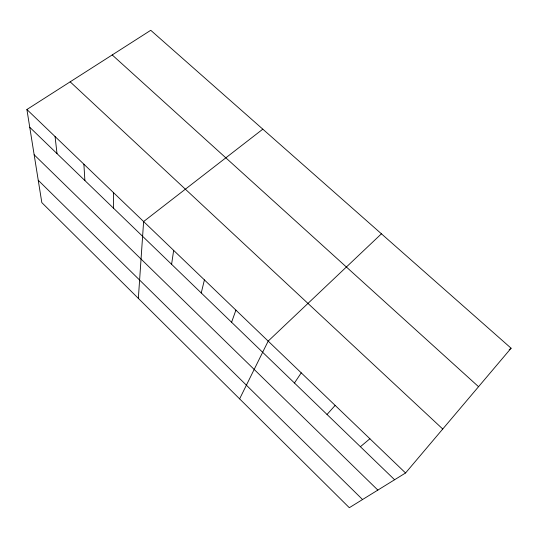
<?xml version="1.0" encoding="UTF-8"?>
<svg xmlns="http://www.w3.org/2000/svg" width="538" height="538" viewBox="0 0 538 538"><rect width="100%" height="100%" fill="white"/><g stroke="black" fill="none" stroke-linecap="round" stroke-linejoin="round"><path stroke-width="0.81" d="M138.347 298.382L143.619 221.548L262.813 129.167M171.595 264.306L173.66 250.378M201.246 292.954L204.413 279.894M231.589 322.269L235.906 310.13M239.625 398.866L268.18 341.105L381.429 233.808M294.454 383.002L301.246 372.847M405.558 472.983L511.1 348.214L150.748 30.296L26.9 109.503L41.823 202.611L349.317 507.704L405.558 472.983L26.9 109.503M327.03 414.475L335.147 405.39M360.399 446.715L369.902 438.752M509.163 349.7L511.1 348.214M112.213 54.943L478.551 386.694M70.169 81.83L442.747 429.021M29.745 127.271L394.596 479.748M34.156 154.776L377.844 490.091M38.238 180.257L362.551 499.533M55.064 136.538L57.015 153.612M83.888 164.211L84.896 180.553M113.404 192.537L113.424 208.105"/></g></svg>
